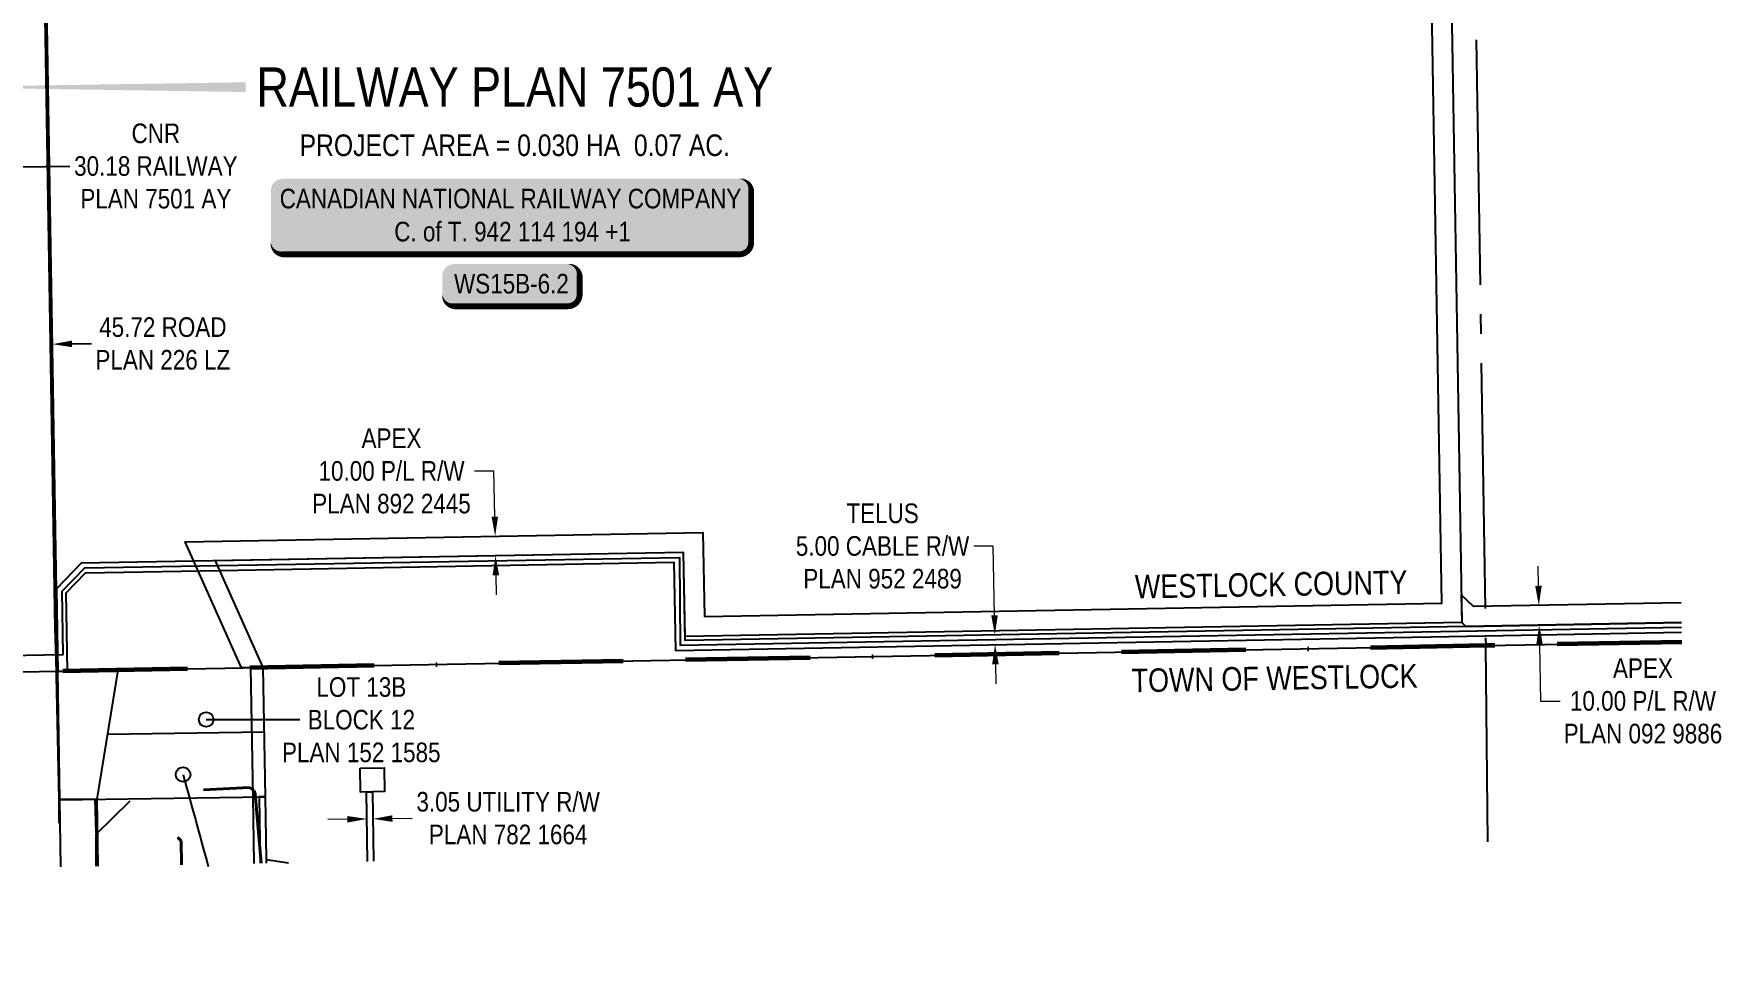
# Model space of a CAD drawing. Extents: x 72365 to 80261, y 6000112 to 6008999.
# Drawn here: x 75086 to 75946, y 6000138 to 6000605 of the extents above; entities that cross this region are included whole.
import ezdxf
from ezdxf.enums import TextEntityAlignment as Align

# ---------------------------------------------------------------- set-up
doc = ezdxf.new("R2010")
doc.units = 0
doc.header["$LTSCALE"] = 5
doc.header["$PDSIZE"] = 2.5
for name, pattern in [('BORDER', [44.45, 12.7, -6.35, 12.7, -6.35, 0, -6.35]), ('DASHDOT', [25.4, 12.7, -6.35, 0, -6.35]), ('foc-QUARTERLINE', [33, 25, -3, 2, -3])]:
    doc.linetypes.add(name, pattern=pattern)
doc.layers.get('Defpoints').update_dxf_attribs({"color": 9})
doc.layers.add('AS-BOUNDARY', color=7, linetype='BORDER', lineweight=60, true_color=0xcc33ff)
for name, color, linetype in [('AS-OWNER', 7, 'Continuous'), ('AS-POWER', 104, 'foc-POWER'), ('AS-TELEPHONE', 224, 'foc-TEL'), ('C-RW', 13, 'Continuous'), ('C-SYMBOL', 7, 'Continuous'), ('F-RW', 190, 'Continuous'), ('L-33', 7, 'Continuous'), ('L-AREAREQUIRED', 7, 'Continuous'), ('L-QSEC', 8, 'foc-QUARTERLINE'), ('L-SEC', 7, 'Continuous'), ('L-TITLEDB', 4, 'Continuous'), ('L-TITLEDB-T', 4, 'Continuous'), ('P-APEX RECON-LINE LIST', 240, 'Continuous')]:
    doc.layers.add(name, color=color, linetype=linetype)
for name, color, linetype, lineweight in [('AS-RECON EXISTING', 151, 'DASHDOT', 40), ('C-RW-T', 13, 'Continuous', 9), ('F-RW-T', 190, 'Continuous', 9)]:
    doc.layers.add(name, color=color, linetype=linetype, lineweight=lineweight)
doc.styles.add('100L', font='ARIALN.TTF', dxfattribs={"height": 2})
doc.styles.add('175L', font='ARIALN.TTF', dxfattribs={"height": 20})
doc.styles.add('240', font='ARIALN.TTF', dxfattribs={"height": 30})
doc.styles.add('80', font='ARIALN.TTF', dxfattribs={"height": 10})
doc.styles.add('80CG', font='ARIALN.TTF', dxfattribs={"height": 10})
doc.styles.add('foc-LtypeFont', font='ARIALN.TTF', dxfattribs={"height": 7.35})
doc.linetypes.add('foc-POWER', pattern='A,6,-1,["P",foc-LtypeFont,S=0.2,R=0,X=-0.625,Y=-0.75],-1.24,4', length=12.24)
doc.linetypes.add('foc-TEL', pattern='A,2,-1,["T",foc-LtypeFont,S=0.2,R=0,X=-0.425,Y=-0.75],-1.24,8', length=12.24)
doc.dimstyles.new('Compass 5 000', dxfattribs={"dimscale": 5, "dimtxt": 9, "dimasz": 2, "dimexe": 0.2, "dimexo": 0.0625, "dimgap": 0.5, "dimtad": 0, "dimtih": 1, "dimtoh": 1, "dimzin": 0, "dimdsep": 46, "dimtxsty": '80CG', "dimcen": 0.1, "dimse1": 1, "dimse2": 1, "dimclrd": 256, "dimclrt": 256, "dimaunit": 1, "dimadec": 4, "dimazin": 0, "dimtfac": 0.06, "dimtofl": 0, "dimtmove": 0, "dimatfit": 1, "dimfxl": 0.2, "dimtolj": 1, "dimtzin": 0, "dimlwd": -1, "dimarcsym": 0})

# ---------------------------------------------------------------- blocks, each defined once
blk = doc.blocks.new('*D375')
at = {"layer": 'Defpoints', "color": 0, "transparency": 16777216}
for p in [(75049.26, 6000452.91), (75094.95, 6000453.61), (75095.05, 6000446.95)]:
    blk.add_point(p, dxfattribs=at)
at = {"layer": 'L-TITLEDB-T', "transparency": 16777216}
for p, q in [((75039.36, 6000446.1), (75029.36, 6000445.94)), ((75105.05, 6000447.1), (75115.05, 6000447.25))]:
    blk.add_line(p, q, dxfattribs=at)
for points in [[(75039.34, 6000447.76), (75039.39, 6000444.43), (75049.36, 6000446.25)], [(75105.03, 6000448.77), (75105.08, 6000445.43), (75095.05, 6000446.95)]]:
    blk.add_solid(points, dxfattribs=at)
at = {"layer": 'L-TITLEDB-T', "transparency": 16777216, "insert": (75151.36, 6000447.25), "char_height": 10, "attachment_point": 5, "style": '80CG', "bg_fill": 3, "box_fill_scale": 1.1, "bg_fill_color": 256, "bg_fill_true_color": 13158600, "bg_fill_transparency": 0}
blk.add_mtext('\\A1;45.72 ROAD\\PPLAN 226 LZ', dxfattribs=at)
blk = doc.blocks.new('*D378')
at = {"layer": 'Defpoints', "color": 0, "transparency": 16777216}
for p in [(75047.9, 6000536.85), (75017.89, 6000527.68), (75048.04, 6000528.17)]:
    blk.add_point(p, dxfattribs=at)
at = {"layer": 'L-TITLEDB-T', "transparency": 16777216}
for p, q in [((75007.75, 6000536.2), (74997.76, 6000536.03)), ((75057.9, 6000537.01), (75103.86, 6000537.76))]:
    blk.add_line(p, q, dxfattribs=at)
for points in [[(75057.87, 6000538.68), (75057.93, 6000535.34), (75047.9, 6000536.85)], [(75007.73, 6000537.86), (75007.78, 6000534.53), (75017.75, 6000536.36)]]:
    blk.add_solid(points, dxfattribs=at)
at = {"layer": 'L-TITLEDB-T', "transparency": 16777216, "insert": (75147.8, 6000537.76), "char_height": 10, "attachment_point": 5, "style": '80CG'}
blk.add_mtext('\\A1;CNR\\P30.18 RAILWAY\\PPLAN 7501 AY', dxfattribs=at)
blk = doc.blocks.new('*D380')
at = {"layer": 'Defpoints', "color": 0, "transparency": 16777216}
for p in [(75255.45, 6000204.68), (75258.5, 6000204.83), (75258.5, 6000204.73)]:
    blk.add_point(p, dxfattribs=at)
at = {"layer": 'F-RW-T', "transparency": 16777216}
for p, q in [((75245.45, 6000204.63), (75235.45, 6000204.47)), ((75268.5, 6000204.99), (75278.49, 6000205.15))]:
    blk.add_line(p, q, dxfattribs=at)
for points in [[(75245.42, 6000206.29), (75245.47, 6000202.96), (75255.45, 6000204.79)], [(75268.47, 6000206.66), (75268.52, 6000203.32), (75258.5, 6000204.83)]]:
    blk.add_solid(points, dxfattribs=at)
at = {"layer": 'F-RW-T', "transparency": 16777216, "insert": (75327.5, 6000205.15), "char_height": 10, "attachment_point": 5, "style": '80CG'}
blk.add_mtext('\\A1;3.05 UTILITY R/W\\PPLAN 782 1664', dxfattribs=at)
blk = doc.blocks.new('*D381')
at = {"layer": 'Defpoints', "color": 0, "transparency": 16777216}
for p in [(75514.7, 6000297.56), (75575.76, 6000298.66), (75514.78, 6000292.58)]:
    blk.add_point(p, dxfattribs=at)
at = {"layer": 'F-RW-T', "transparency": 16777216}
for p, q in [((75574.95, 6000343.95), (75564.95, 6000343.95)), ((75575.58, 6000308.66), (75574.95, 6000343.95)), ((75576.03, 6000283.68), (75576.21, 6000273.68))]:
    blk.add_line(p, q, dxfattribs=at)
for points in [[(75577.25, 6000308.69), (75573.91, 6000308.63), (75575.76, 6000298.66)], [(75577.7, 6000283.71), (75574.36, 6000283.65), (75575.85, 6000293.68)]]:
    blk.add_solid(points, dxfattribs=at)
at = {"layer": 'F-RW-T', "transparency": 16777216, "insert": (75518.48, 6000343.95), "char_height": 10, "attachment_point": 5, "style": '80CG'}
blk.add_mtext('\\A1;TELUS\\P5.00 CABLE R/W\\PPLAN 952 2489', dxfattribs=at)
blk = doc.blocks.new('*D382')
at = {"layer": 'C-RW-T', "transparency": 16777216}
for p, q in [((75320.27, 6000382.25), (75310.27, 6000382.25)), ((75320.69, 6000359.02), (75320.27, 6000382.25)), ((75321.23, 6000329.05), (75321.41, 6000319.06))]:
    blk.add_line(p, q, dxfattribs=at)
for points in [[(75322.35, 6000359.05), (75319.02, 6000358.99), (75320.87, 6000349.02)], [(75322.9, 6000329.08), (75319.56, 6000329.02), (75321.05, 6000339.05)]]:
    blk.add_solid(points, dxfattribs=at)
at = {"layer": 'Defpoints', "color": 0, "transparency": 16777216}
for p in [(75320.82, 6000349.02), (75320.87, 6000349.02), (75321, 6000339.05)]:
    blk.add_point(p, dxfattribs=at)
at = {"layer": 'C-RW-T', "transparency": 16777216, "insert": (75268, 6000382.25), "char_height": 10, "attachment_point": 5, "style": '80CG'}
blk.add_mtext('\\A1;APEX\\P10.00 P/L R/W\\PPLAN 892 2445', dxfattribs=at)
blk = doc.blocks.new('*D384')
at = {"layer": 'C-RW-T', "transparency": 16777216}
for p, q in [((75853.04, 6000323.68), (75852.85, 6000333.68)), ((75853.58, 6000293.71), (75854.1, 6000264.95)), ((75854.1, 6000264.95), (75864.1, 6000264.95))]:
    blk.add_line(p, q, dxfattribs=at)
for points in [[(75854.7, 6000323.71), (75851.37, 6000323.65), (75853.22, 6000313.68)], [(75855.25, 6000293.74), (75851.91, 6000293.68), (75853.4, 6000303.71)]]:
    blk.add_solid(points, dxfattribs=at)
at = {"layer": 'Defpoints', "color": 0, "transparency": 16777216}
for p in [(75899.01, 6000314.51), (75853.22, 6000313.68), (75899.19, 6000304.54)]:
    blk.add_point(p, dxfattribs=at)
at = {"layer": 'C-RW-T', "transparency": 16777216, "insert": (75906.33, 6000264.95), "char_height": 10, "attachment_point": 5, "style": '80CG'}
blk.add_mtext('\\A1;APEX\\P10.00 P/L R/W\\PPLAN 092 9886', dxfattribs=at)
blk = doc.blocks.new('*U1490')
h = blk.add_hatch(color=59)
edge = h.paths.add_edge_path()
edge.add_line((-116.5, -20), (116.5, -20))
edge.add_arc((116.5, -14), 6, 270, 360)
edge.add_line((122.5, -14), (122.5, 12.5))
edge.add_arc((116.5, 12.5), 6, 0, 90)
edge.add_line((116.5, 18.5), (-116.5, 18.5))
edge.add_arc((-116.5, 12.5), 6, 90, 180)
edge.add_line((-122.5, 12.5), (-122.5, -14))
edge.add_arc((-116.5, -14), 6, 180, 270)
at = {"color": 1, "flags": 128}
blk.add_lwpolyline([(-116.5, -20, 3, 3, 0), (116.5, -20, 3, 3, 0.414214), (122.5, -14, 3, 3, 0), (122.5, 12.5, 3, 0, 0.414214), (116.5, 18.5, 0, 0, 0), (-116.5, 18.5, 0, 0, 0.414214), (-122.5, 12.5, 0, 0, 0), (-122.5, -14, 0, 3, 0.414214)], format="xyseb", close=True, dxfattribs=at)
blk.add_lwpolyline([(119.46, -8.19, 0, 7.5, 0), (0, 0, 0, 0, 0)], format="xyseb", dxfattribs=at)
at = {"color": 1, "style": '80'}
blk.add_attdef('ENTER_TEXT_001', (-35.99, -5), '', height=10, dxfattribs=at)
blk = doc.blocks.new('*U1492')
at = {"true_color": 0xffffa8}
h = blk.add_hatch(color=51, dxfattribs=at)
edge = h.paths.add_edge_path()
edge.add_line((-29, -11.5), (29, -11.5))
edge.add_arc((29, -5.5), 6, 270, 360)
edge.add_line((35, -5.5), (35, 4))
edge.add_arc((29, 4), 6, 0, 90)
edge.add_line((29, 10), (-29, 10))
edge.add_arc((-29, 4), 6, 90, 180)
edge.add_line((-35, 4), (-35, -5.5))
edge.add_arc((-29, -5.5), 6, 180, 270)
at = {"color": 240, "flags": 128}
blk.add_lwpolyline([(-29, -11.5, 3, 3, 0), (29, -11.5, 3, 3, 0.414214), (35, -5.5, 3, 3, 0), (35, 4, 3, 0, 0.414214), (29, 10, 0, 0, 0), (-29, 10, 0, 0, 0.414214), (-35, 4, 0, 0, 0), (-35, -5.5, 0, 3, 0.414214)], format="xyseb", close=True, dxfattribs=at)
for points in [[(-28.7, -2.85, 0, 10, 0), (0, 0, 5, 5, 0)], [(21, -3.69, 0, 10, 0), (0, 0, 5, 5, 0)]]:
    blk.add_lwpolyline(points, format="xyseb", dxfattribs=at)
at = {"color": 4, "style": '80'}
blk.add_attdef('OTHER_001', (-14.7, -5), '', height=10, dxfattribs=at)

msp = doc.modelspace()

# ---------------------------------------------------------------- linework, layer by layer
at = {"layer": 'AS-BOUNDARY', "flags": 128}
msp.add_lwpolyline([(75926.095, 6000295.019), (75826.111, 6000293.198), (75021.904, 6000278.765), (74190.872, 6000264.401), (74090.887, 6000262.676), (72553.855, 6000237.732), (72555.244, 6000137.825)], dxfattribs=at)
at = {"layer": 'AS-POWER', "flags": 128}
for points in [[(75089.268, 6000728.545), (75096.326, 6000301.703)], [(75096.326, 6000301.703), (75096.744, 6000286.64)], [(75096.764, 6000287.591), (75096.867, 6000277.66), (75098.308, 6000214.696)], [(75117.313, 6000197.54), (75116.876, 6000214.821), (75098.308, 6000214.696)], [(75098.379, 6000214.696), (75098.32, 6000202.696)], [(75117.325, 6000197.066), (75134.747, 6000213.984)], [(75117.275, 6000180.701), (75117.325, 6000197.066)]]:
    msp.add_lwpolyline(points, dxfattribs=at)
at = {"layer": 'AS-RECON EXISTING', "flags": 128}
for points in [[(75201.453, 6000182.182), (75198.401, 6000217.616), (75198.006, 6000219.14), (75195.5, 6000220.766), (75167.948, 6000219.462), (75166.266, 6000220.159), (75165.499, 6000220.802)], [(75160.847, 6000181.467), (75160.715, 6000193.548), (75159.286, 6000194.947), (75158.928, 6000195.297)], [(75159.286, 6000194.947), (75159.462, 6000195.415)]]:
    msp.add_lwpolyline(points, dxfattribs=at)
at = {"layer": 'AS-TELEPHONE', "flags": 128}
msp.add_lwpolyline([(75062.474, 6000287.967), (75100.503, 6000288.592), (75099.97, 6000321.024), (75111.567, 6000332.865), (75414.831, 6000338.061), (75415.211, 6000293.389), (75925.976, 6000302.669)], dxfattribs=at)
at = {"layer": 'C-RW', "flags": 128}
msp.add_lwpolyline([(75191.513, 6000281.797), (75162.82, 6000346.166), (75426.802, 6000350.94), (75427.585, 6000307.98), (75803.769, 6000314.784), (75790.695, 6001096.703), (75776.948, 6001901.138), (75786.945, 6001901.328), (75800.642, 6001099.545), (75813.927, 6000304.973), (75417.774, 6000297.807), (75416.991, 6000340.768), (75178.094, 6000336.447), (75202.367, 6000281.992)], close=True, dxfattribs=at)
msp.add_lwpolyline([(75925.784, 6000315), (75819.883, 6000313.076), (75813.69, 6000319.09), (75813.927, 6000304.973)], dxfattribs=at)
at = {"layer": 'C-SYMBOL', "color": 3, "flags": 128}
msp.add_lwpolyline([(75031.821, 6000578.045, 0, 4.996, 0), (75193.589, 6000578.045, 0, 0, 0)], format="xyseb", dxfattribs=at)
at = {"layer": 'F-RW', "flags": 128}
for points in [[(75925.939, 6000305.018), (75815.978, 6000302.985), (75417.81, 6000295.814), (75416.991, 6000340.768), (75109.717, 6000335.275), (75097.049, 6000322.169), (75097.725, 6000280.114), (75102.72, 6000280.203)], [(75102.72, 6000280.203), (75102.053, 6000320.157), (75111.872, 6000330.316), (75180.302, 6000331.491), (75412.058, 6000335.691), (75412.871, 6000290.729), (75825.981, 6000298.213), (75926.017, 6000300.033)], [(75813.927, 6000304.973), (75815.978, 6000302.985), (75925.939, 6000305.018)], [(75197.964, 6000182.121), (75197.438, 6000216.042), (75196.272, 6000281.883)], [(75202.367, 6000281.992), (75203.534, 6000216.134), (75200.486, 6000216.088), (75201.012, 6000182.174)], [(75255.781, 6000183.139), (75255.231, 6000218.583), (75258.279, 6000218.631), (75258.837, 6000183.193)]]:
    msp.add_lwpolyline(points, dxfattribs=at)
msp.add_lwpolyline([(75252, 6000230.716), (75264.181, 6000230.906), (75264.369, 6000218.726), (75252.189, 6000218.536)], close=True, dxfattribs=at)
at = {"layer": 'L-QSEC', "flags": 128}
for points in [[(75813.608, 6001097.121), (75826.111, 6000293.198)], [(75827.251, 6000193.203), (75826.111, 6000293.198)]]:
    msp.add_lwpolyline(points, dxfattribs=at)
at = {"layer": 'L-SEC', "flags": 128}
for points in [[(75021.904, 6000278.765), (75826.111, 6000293.198)], [(75826.111, 6000293.198), (75926.095, 6000295.019)]]:
    msp.add_lwpolyline(points, dxfattribs=at)
at = {"layer": 'L-TITLEDB', "flags": 128}
for points in [[(75098.777, 6000214.533), (75097.725, 6000280.114), (75092.099, 6000630.371), (75084.8, 6001083.847), (75072.518, 6001887.694), (75026.831, 6001886.824), (75039.103, 6001083.014), (75052.049, 6000279.301), (75053.606, 6000179.593)], [(75128.443, 6000280.665), (75117.623, 6000214.821), (75118.135, 6000180.716)], [(75202.367, 6000281.992), (75203.534, 6000216.134)], [(75202.95, 6000249.063), (75123.049, 6000247.842)], [(75098.777, 6000214.533), (75203.534, 6000216.134)], [(75203.534, 6000216.134), (75204.029, 6000184.164), (75204.059, 6000182.228)], [(75204.029, 6000184.164), (75215.51, 6000182.43)]]:
    msp.add_lwpolyline(points, dxfattribs=at)
at = {"layer": 'L-TITLEDB'}
for points in [[(75099.325, 6000180.389), (75098.777, 6000214.533)], [(75117.623, 6000214.821), (75118.135, 6000180.716)]]:
    msp.add_lwpolyline(points, dxfattribs=at)

# ---------------------------------------------------------------- block references
at = {"layer": 'AS-OWNER'}
ref = msp.add_blockref('*U1490', (75328.952, 6000512.795), dxfattribs=at)
ref.add_attrib('ENTER_TEXT_001', 'CANADIAN NATIONAL RAILWAY COMPANY', (75210.981, 6000516.213), dxfattribs={"layer": '0', "color": 1, "height": 10, "style": '80'})
ref.add_attrib('ENTER_TEXT_002', 'C. of T. 942 114 194 +1', (75269.385, 6000499.369), dxfattribs={"layer": '0', "color": 1, "height": 10, "style": '80'})
at = {"layer": 'P-APEX RECON-LINE LIST'}
ref = msp.add_blockref('*U1492', (75328.952, 6000477.799), dxfattribs=at)
ref.add_attrib('OTHER_001', 'WS15B-6.2', (75299.89, 6000472.796), dxfattribs={"layer": '0', "color": 4, "height": 10, "style": '80'})

# ---------------------------------------------------------------- texts
at = {"layer": 'C-SYMBOL', "color": 3, "style": '175L'}
msp.add_text('RAILWAY PLAN 7501 AY', height=20, dxfattribs=at).set_placement((75330.898, 6000562.112), align=Align.BOTTOM_CENTER)
at = {"layer": 'L-33', "color": 200, "linetype": 'Continuous', "true_color": 0xcc33ff, "char_height": 12, "attachment_point": 5, "rotation": 0.959131, "style": '240'}
for s, insert in [('WESTLOCK COUNTY', (75716.676, 6000324.322)), ('TOWN OF WESTLOCK', (75718.428, 6000276.522))]:
    msp.add_mtext_dynamic_manual_height_columns(s, width=145.97812, gutter_width=45, heights=[0], dxfattribs=dict(at, insert=insert))
at = {"layer": 'L-AREAREQUIRED', "color": 5, "style": '100L'}
msp.add_text('PROJECT AREA = 0.030 HA  0.07 AC.', height=11, dxfattribs=at).set_placement((75330.898, 6000539.612), align=Align.BOTTOM_CENTER)
at = {"layer": 'L-TITLEDB-T', "insert": (75211.667, 6000277.089), "char_height": 10, "attachment_point": 1, "style": '100L'}
msp.add_mtext_dynamic_manual_height_columns('\\pi18.017;LOT 13B\\P\\pi13.58;BLOCK 12\\P\\pi0.46951;PLAN 152 1585', width=80.46835, gutter_width=55, heights=[0], dxfattribs=at)

# ---------------------------------------------------------------- dimensions: what is measured, and where the dimension line sits
at = {"layer": 'C-RW-T'}
for base, p1, p2, angle, text, picture, middle in [((75320.868, 6000349.024), (75321.004, 6000339.052), (75320.824, 6000349.023), 91.036056, 'APEX\\P10.00 P/L R/W\\PPLAN 892 2445', '*D382', (75268.002, 6000382.253)), ((75853.218, 6000313.682), (75899.193, 6000304.541), (75899.012, 6000314.514), 91.040877, 'APEX\\P10.00 P/L R/W\\PPLAN 092 9886', '*D384', (75906.334, 6000264.952))]:
    dim = msp.add_linear_dim(base=base, p1=p1, p2=p2, angle=angle, text=text, dimstyle='Compass 5 000', dxfattribs=at)
    dim.commit()
    dim.dimension.update_dxf_attribs({"geometry": picture, "text_midpoint": middle, "dimtype": 161})
at = {"layer": 'F-RW-T'}
dim = msp.add_linear_dim(base=(75575.761, 6000298.659), p1=(75514.785, 6000292.575), p2=(75514.695, 6000297.559), angle=91.031785, text='TELUS\\P5.00 CABLE R/W\\PPLAN 952 2489', dimstyle='Compass 5 000', dxfattribs=at)
dim.commit()
dim.dimension.update_dxf_attribs({"geometry": '*D381', "text_midpoint": (75518.479, 6000343.947), "dimtype": 161})
dim = msp.add_aligned_dim(p1=(75255.447, 6000204.683), p2=(75258.498, 6000204.731), distance=0.102, text='3.05 UTILITY R/W\\PPLAN 782 1664', dimstyle='Compass 5 000', dxfattribs=at)
dim.commit()
dim.dimension.update_dxf_attribs({"geometry": '*D380', "text_midpoint": (75327.505, 6000205.148)})

# ---------------------------------------------------------------- leaders
at = {"layer": 'L-TITLEDB-T', "path_type": 1}
for points in [[(75173.448, 6000255.5), (75221.226, 6000255.5)], [(75161.686, 6000227.439), (75174.535, 6000180.487)]]:
    msp.add_leader(points, dimstyle='Compass 5 000', override={"dimasz": 1.5, "dimldrblk": 'DotBlank'}, dxfattribs=at)

# ---------------------------------------------------------------- next in the draw order: dimensions: what is measured, and where the dimension line sits
at = {"layer": 'L-TITLEDB-T'}
dim = msp.add_aligned_dim(p1=(75049.258, 6000452.911), p2=(75094.952, 6000453.61), distance=-6.663, text='45.72 ROAD\\PPLAN 226 LZ', dimstyle='Compass 5 000', override={"dimtfill": 1}, dxfattribs=at)
dim.commit()
dim.dimension.update_dxf_attribs({"geometry": '*D375', "text_midpoint": (75151.361, 6000447.252)})

# ---------------------------------------------------------------- next in the draw order: dimensions: what is measured, and where the dimension line sits
dim = msp.add_linear_dim(base=(75047.901, 6000536.847), p1=(75017.894, 6000527.683), p2=(75048.041, 6000528.172), angle=0.929708, text='CNR\\P30.18 RAILWAY\\PPLAN 7501 AY', dimstyle='Compass 5 000', override={"dimtfill": 0, "dimtfillclr": 256}, dxfattribs=at)
dim.commit()
dim.dimension.update_dxf_attribs({"geometry": '*D378', "text_midpoint": (75147.796, 6000537.755), "dimtype": 161})

doc.saveas('drawing.dxf')
